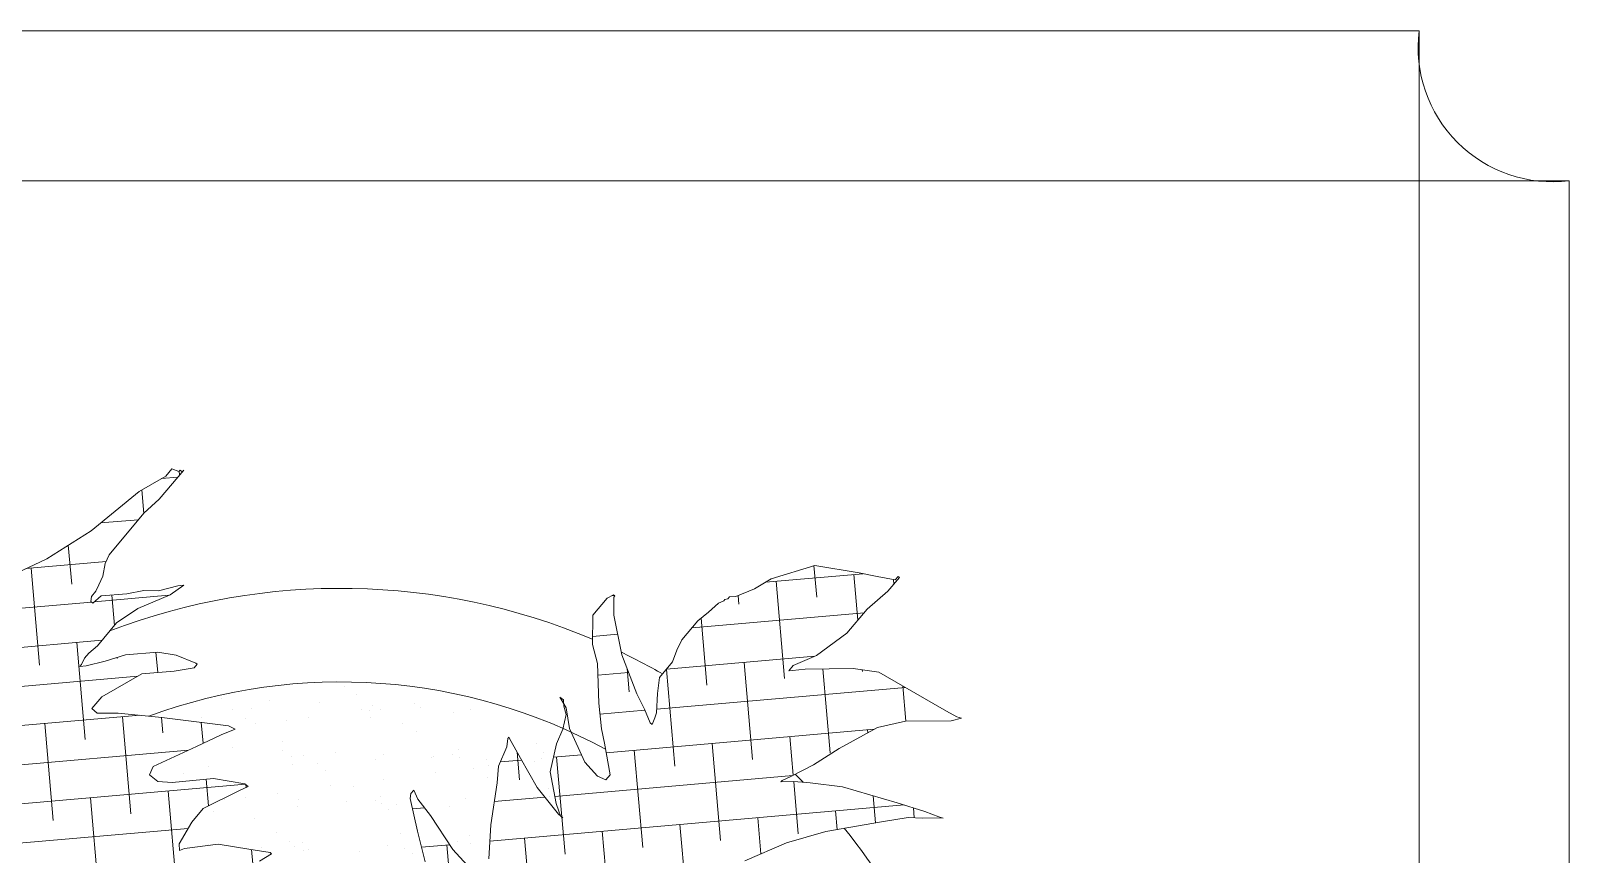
# Model space of a CAD drawing. Header units: millimetres. Extents: x 2331 to 3574, y 1237 to 2094.
# Drawn here: x 2476.77 to 2515.23, y 1957.2 to 1977.8 of the extents above; entities that cross this region are included whole.
import ezdxf

# ---------------------------------------------------------------- set-up
doc = ezdxf.new("R2010")
doc.units = ezdxf.units.MM
doc.layers.add('A-FURN', color=2, linetype='Continuous', lineweight=18)

msp = doc.modelspace()

# ---------------------------------------------------------------- linework, layer by layer
at = {"layer": 'A-FURN'}
for p, q in [((2511.48, 1977.797), (2458.98, 1977.797)), ((2511.48, 1917.797), (2511.48, 1977.797)), ((2515.23, 1974.047), (2455.23, 1974.047)), ((2515.23, 1921.547), (2515.23, 1974.047)), ((2480.149, 1966.661), (2480.297, 1966.839)), ((2480.297, 1966.839), (2480.472, 1966.772)), ((2479.479, 1966.276), (2480.149, 1966.661)), ((2480.593, 1966.812), (2479.978, 1966.08)), ((2480.444, 1966.635), (2480.041, 1966.6)), ((2480.472, 1966.772), (2480.502, 1966.808)), ((2480.482, 1966.783), (2480.49, 1966.69)), ((2480.502, 1966.808), (2480.553, 1966.765)), ((2480.553, 1966.765), (2480.593, 1966.812)), ((2478.277, 1965.291), (2479.479, 1966.276)), ((2479.544, 1966.314), (2479.595, 1965.727)), ((2479.978, 1966.08), (2479.6, 1965.732)), ((2479.6, 1965.732), (2478.727, 1964.692)), ((2477.169, 1964.59), (2478.277, 1965.291)), ((2479.464, 1965.57), (2478.517, 1965.487)), ((2477.708, 1964.931), (2477.793, 1963.956)), ((2476.553, 1964.302), (2477.169, 1964.59)), ((2478.651, 1964.52), (2476.644, 1964.345)), ((2478.727, 1964.692), (2478.629, 1964.472)), ((2476.779, 1964.357), (2476.992, 1961.928)), ((2478.569, 1964.16), (2478.472, 1963.94)), ((2478.629, 1964.472), (2478.569, 1964.16)), ((2497.578, 1964.219), (2495.141, 1964.006)), ((2496.371, 1964.426), (2495.282, 1964.092)), ((2496.348, 1964.42), (2496.417, 1963.628)), ((2497.483, 1964.238), (2496.371, 1964.426)), ((2497.346, 1964.199), (2497.446, 1963.059)), ((2497.927, 1964.148), (2497.483, 1964.238)), ((2498.38, 1964.069), (2497.927, 1964.148)), ((2498.45, 1964.152), (2498.38, 1964.069)), ((2498.484, 1964.124), (2498.45, 1964.152)), ((2478.396, 1963.782), (2478.287, 1963.652)), ((2478.472, 1963.94), (2478.396, 1963.782)), ((2479.175, 1963.712), (2479.597, 1963.802)), ((2479.597, 1963.802), (2479.965, 1963.794)), ((2479.965, 1963.794), (2480.443, 1963.917)), ((2480.598, 1963.929), (2480.255, 1963.692)), ((2480.443, 1963.917), (2480.598, 1963.929)), ((2494.866, 1963.837), (2494.392, 1963.65)), ((2495.282, 1964.092), (2494.866, 1963.837)), ((2495.404, 1964.029), (2495.616, 1961.6)), ((2497.675, 1963.332), (2498.196, 1963.781)), ((2498.196, 1963.781), (2498.484, 1964.124)), ((2498.336, 1964.077), (2498.346, 1963.959)), ((2478.288, 1963.51), (2475.05, 1963.227)), ((2478.287, 1963.652), (2478.269, 1963.527)), ((2478.269, 1963.527), (2478.32, 1963.484)), ((2478.32, 1963.484), (2478.532, 1963.668)), ((2480.225, 1963.679), (2478.356, 1963.516)), ((2478.532, 1963.668), (2479.175, 1963.712)), ((2478.795, 1963.686), (2478.862, 1962.926)), ((2480.255, 1963.692), (2479.444, 1963.346)), ((2491.18, 1963.607), (2490.823, 1963.181)), ((2491.34, 1963.694), (2491.18, 1963.607)), ((2491.363, 1963.675), (2491.295, 1963.669)), ((2491.374, 1963.666), (2491.34, 1963.694)), ((2491.344, 1963.63), (2491.374, 1963.666)), ((2491.346, 1963.185), (2491.344, 1963.63)), ((2493.965, 1963.485), (2493.713, 1963.254)), ((2494.095, 1963.537), (2493.965, 1963.485)), ((2494.125, 1963.573), (2494.095, 1963.537)), ((2494.198, 1963.592), (2494.125, 1963.573)), ((2494.238, 1963.639), (2494.198, 1963.592)), ((2494.238, 1963.639), (2494.198, 1963.592)), ((2494.198, 1963.592), (2494.238, 1963.639)), ((2494.392, 1963.65), (2494.238, 1963.639)), ((2494.456, 1963.676), (2494.475, 1963.458)), ((2478.912, 1962.987), (2478.436, 1962.419)), ((2479.444, 1963.346), (2478.912, 1962.987)), ((2490.823, 1963.181), (2490.812, 1962.446)), ((2491.55, 1962.189), (2491.346, 1963.185)), ((2493.444, 1963.036), (2493.047, 1962.564)), ((2497.6, 1963.242), (2493.301, 1962.866)), ((2493.713, 1963.254), (2493.444, 1963.036)), ((2493.527, 1963.104), (2493.674, 1961.431)), ((2497.169, 1962.729), (2497.675, 1963.332)), ((2491.445, 1962.704), (2490.815, 1962.649)), ((2496.415, 1962.174), (2497.169, 1962.729)), ((2478.55, 1962.554), (2474.173, 1962.171)), ((2477.92, 1962.499), (2478.133, 1960.071)), ((2478.224, 1962.235), (2478.115, 1962.105)), ((2478.436, 1962.419), (2478.224, 1962.235)), ((2479.14, 1962.191), (2479.947, 1962.259)), ((2479.899, 1962.255), (2479.944, 1961.744)), ((2479.947, 1962.259), (2480.401, 1962.181)), ((2490.812, 1962.446), (2490.939, 1961.977)), ((2492.92, 1962.308), (2492.816, 1962.013)), ((2493.047, 1962.564), (2492.92, 1962.308)), ((2478.04, 1961.947), (2478, 1961.899)), ((2478, 1961.899), (2478.154, 1961.911)), ((2478.115, 1962.105), (2478.04, 1961.947)), ((2478.154, 1961.911), (2478.632, 1962.034)), ((2478.632, 1962.034), (2479.14, 1962.191)), ((2478.932, 1962.127), (2478.934, 1962.098)), ((2480.854, 1961.861), (2480.352, 1961.778)), ((2480.401, 1962.181), (2480.899, 1961.984)), ((2480.933, 1961.955), (2480.854, 1961.861)), ((2480.899, 1961.984), (2480.933, 1961.955)), ((2490.939, 1961.977), (2490.971, 1960.984)), ((2491.917, 1961.217), (2491.55, 1962.189)), ((2491.68, 1961.844), (2491.731, 1961.261)), ((2492.816, 1962.013), (2492.489, 1961.623)), ((2492.66, 1961.827), (2492.872, 1959.403)), ((2496.372, 1962.156), (2492.664, 1961.832)), ((2494.602, 1962.001), (2494.815, 1959.573)), ((2495.719, 1961.792), (2495.828, 1961.922)), ((2496.128, 1961.832), (2495.809, 1961.797)), ((2495.828, 1961.922), (2496.415, 1962.174)), ((2497.328, 1961.852), (2496.128, 1961.832)), ((2496.574, 1961.839), (2496.757, 1959.743)), ((2497.969, 1961.756), (2497.328, 1961.852)), ((2479.445, 1961.654), (2474.465, 1961.218)), ((2479.545, 1961.711), (2478.546, 1961.139)), ((2480.352, 1961.778), (2479.545, 1961.711)), ((2491.716, 1961.749), (2490.948, 1961.681)), ((2492.489, 1961.623), (2492.44, 1961.221)), ((2495.809, 1961.797), (2495.719, 1961.792)), ((2497.555, 1961.818), (2497.559, 1961.77)), ((2499.333, 1960.974), (2497.969, 1961.756)), ((2478.546, 1961.139), (2478.298, 1960.844)), ((2481.548, 1961.096), (2481.548, 1961.096)), ((2484.623, 1961.401), (2484.623, 1961.401)), ((2484.913, 1961.188), (2484.913, 1961.188)), ((2490.151, 1960.866), (2490, 1961.134)), ((2490, 1961.134), (2490.085, 1961.063)), ((2490.085, 1961.063), (2490.1, 1960.909)), ((2492.113, 1960.831), (2491.917, 1961.217)), ((2492.44, 1961.221), (2492.412, 1960.741)), ((2498.634, 1961.375), (2492.417, 1960.831)), ((2498.569, 1961.413), (2498.646, 1960.528)), ((2479.499, 1960.68), (2475.187, 1960.303)), ((2478.298, 1960.844), (2478.433, 1960.73)), ((2478.433, 1960.73), (2478.957, 1960.734)), ((2478.957, 1960.734), (2480.048, 1960.624)), ((2481.805, 1960.822), (2481.805, 1960.822)), ((2482.276, 1960.845), (2482.276, 1960.845)), ((2482.732, 1961.044), (2482.732, 1961.044)), ((2483.999, 1960.989), (2483.999, 1960.989)), ((2485.03, 1960.816), (2485.03, 1960.816)), ((2485.23, 1960.809), (2485.23, 1960.809)), ((2485.324, 1960.931), (2485.324, 1960.931)), ((2485.524, 1960.827), (2485.524, 1960.827)), ((2486.354, 1960.969), (2486.354, 1960.969)), ((2486.508, 1960.879), (2486.508, 1960.879)), ((2487.346, 1960.739), (2487.346, 1960.739)), ((2487.774, 1960.824), (2487.774, 1960.824)), ((2490.156, 1960.701), (2490.073, 1960.327)), ((2490.1, 1960.909), (2490.156, 1960.701)), ((2490.237, 1960.35), (2490.151, 1960.866)), ((2490.971, 1960.984), (2491.039, 1960.342)), ((2492.123, 1960.806), (2491, 1960.707)), ((2492.258, 1960.488), (2492.113, 1960.831)), ((2492.412, 1960.741), (2492.367, 1960.618)), ((2499.661, 1960.78), (2499.333, 1960.974)), ((2499.921, 1960.642), (2499.661, 1960.78)), ((2477.119, 1960.472), (2477.332, 1958.043)), ((2479.062, 1960.641), (2479.274, 1958.213)), ((2480.042, 1960.625), (2480.075, 1960.241)), ((2480.048, 1960.624), (2480.78, 1960.534)), ((2480.78, 1960.534), (2481.717, 1960.412)), ((2481.031, 1960.501), (2481.077, 1959.977)), ((2481.041, 1960.625), (2481.041, 1960.625)), ((2481.882, 1960.334), (2481.528, 1960.187)), ((2481.717, 1960.412), (2481.882, 1960.334)), ((2482.15, 1960.602), (2482.15, 1960.602)), ((2482.393, 1960.473), (2482.393, 1960.473)), ((2483.157, 1960.555), (2483.157, 1960.555)), ((2483.718, 1960.626), (2483.718, 1960.626)), ((2485.256, 1960.616), (2485.256, 1960.616)), ((2486.064, 1960.483), (2486.064, 1960.483)), ((2490.073, 1960.327), (2489.91, 1959.96)), ((2490.623, 1959.503), (2490.237, 1960.35)), ((2491.039, 1960.342), (2491.11, 1959.98)), ((2497.85, 1960.328), (2491.155, 1959.742)), ((2492.308, 1960.445), (2492.258, 1960.488)), ((2492.367, 1960.618), (2492.308, 1960.445)), ((2496.976, 1959.851), (2497.936, 1960.375)), ((2497.686, 1960.313), (2497.692, 1960.242)), ((2497.936, 1960.375), (2498.641, 1960.528)), ((2498.641, 1960.528), (2499.778, 1960.541)), ((2499.778, 1960.541), (2500.035, 1960.607)), ((2500.035, 1960.607), (2499.921, 1960.642)), ((2481.528, 1960.187), (2480.911, 1959.9)), ((2483.052, 1960.028), (2483.052, 1960.028)), ((2486.409, 1960.263), (2486.409, 1960.263)), ((2488.695, 1960.094), (2488.67, 1959.893)), ((2488.725, 1960.13), (2488.695, 1960.094)), ((2488.78, 1960.023), (2488.725, 1960.13)), ((2489.009, 1959.609), (2488.78, 1960.023)), ((2489.413, 1959.973), (2489.413, 1959.973)), ((2489.91, 1959.96), (2489.758, 1959.263)), ((2491.11, 1959.98), (2491.257, 1959.192)), ((2493.801, 1959.974), (2494.013, 1957.545)), ((2495.744, 1960.144), (2495.828, 1959.177)), ((2480.711, 1959.807), (2474.542, 1959.267)), ((2480.911, 1959.9), (2479.828, 1959.399)), ((2481.804, 1959.861), (2481.804, 1959.861)), ((2483.07, 1959.806), (2483.07, 1959.806)), ((2483.277, 1959.642), (2483.277, 1959.642)), ((2483.591, 1959.684), (2483.591, 1959.684)), ((2484.395, 1959.748), (2484.395, 1959.748)), ((2485.393, 1959.572), (2485.393, 1959.572)), ((2485.58, 1959.696), (2485.58, 1959.696)), ((2486.776, 1959.63), (2486.776, 1959.63)), ((2486.846, 1959.641), (2486.846, 1959.641)), ((2487.31, 1959.689), (2487.31, 1959.689)), ((2487.466, 1959.827), (2487.466, 1959.827)), ((2487.492, 1959.633), (2487.492, 1959.633)), ((2488.171, 1959.583), (2488.171, 1959.583)), ((2488.67, 1959.893), (2488.462, 1959.404)), ((2489.039, 1959.557), (2488.507, 1959.51)), ((2488.926, 1959.759), (2488.987, 1959.063)), ((2489.431, 1958.873), (2489.009, 1959.609)), ((2489.355, 1959.531), (2489.355, 1959.531)), ((2489.53, 1959.601), (2489.53, 1959.601)), ((2489.583, 1959.756), (2489.583, 1959.756)), ((2490.539, 1959.688), (2489.837, 1959.627)), ((2489.916, 1959.634), (2490.128, 1957.205)), ((2491.858, 1959.804), (2492.071, 1957.375)), ((2496.341, 1959.437), (2496.976, 1959.851)), ((2479.828, 1959.399), (2479.74, 1959.191)), ((2479.74, 1959.191), (2479.943, 1959.021)), ((2480.579, 1959.229), (2480.579, 1959.229)), ((2481.204, 1959.388), (2481.204, 1959.388)), ((2483.302, 1959.449), (2483.302, 1959.449)), ((2483.936, 1959.464), (2483.936, 1959.464)), ((2484.14, 1959.287), (2484.14, 1959.287)), ((2486.894, 1959.258), (2486.894, 1959.258)), ((2487.85, 1959.346), (2487.85, 1959.346)), ((2488.218, 1959.411), (2488.218, 1959.411)), ((2488.462, 1959.404), (2488.43, 1958.987)), ((2489.758, 1959.263), (2489.905, 1958.475)), ((2495.817, 1959.171), (2489.872, 1958.651)), ((2490.939, 1959.157), (2490.623, 1959.503)), ((2491.148, 1959.062), (2490.939, 1959.157)), ((2491.257, 1959.192), (2491.148, 1959.062)), ((2495.554, 1959.05), (2495.788, 1959.157)), ((2495.788, 1959.157), (2496.341, 1959.437)), ((2482.136, 1958.953), (2475.108, 1958.338)), ((2479.943, 1959.021), (2480.302, 1959.001)), ((2480.203, 1958.784), (2480.415, 1956.356)), ((2480.302, 1959.001), (2481.337, 1959.1)), ((2481.971, 1958.789), (2481.081, 1958.348)), ((2481.156, 1959.082), (2481.214, 1958.413)), ((2481.337, 1959.1), (2482.12, 1958.966)), ((2482.204, 1958.895), (2481.971, 1958.789)), ((2482.12, 1958.966), (2482.204, 1958.895)), ((2482.146, 1958.944), (2482.153, 1958.872)), ((2484.257, 1958.915), (2484.257, 1958.915)), ((2484.838, 1958.89), (2484.838, 1958.89)), ((2485.581, 1959.068), (2485.581, 1959.068)), ((2486.343, 1958.805), (2486.274, 1958.723)), ((2486.443, 1958.58), (2486.343, 1958.805)), ((2488.195, 1959.126), (2488.195, 1959.126)), ((2488.43, 1958.987), (2488.268, 1957.935)), ((2489.965, 1958.203), (2489.431, 1958.873)), ((2489.703, 1958.844), (2489.703, 1958.844)), ((2495.525, 1959.015), (2495.554, 1959.05)), ((2495.85, 1959.024), (2495.525, 1959.015)), ((2495.842, 1959.024), (2495.956, 1957.715)), ((2496.253, 1958.988), (2495.85, 1959.024)), ((2497.065, 1958.89), (2496.253, 1958.988)), ((2498.431, 1958.489), (2497.065, 1958.89)), ((2478.26, 1958.614), (2478.473, 1956.186)), ((2481.621, 1958.572), (2481.621, 1958.572)), ((2482.142, 1958.623), (2482.142, 1958.623)), ((2482.945, 1958.725), (2482.945, 1958.725)), ((2483.44, 1958.405), (2483.44, 1958.405)), ((2483.467, 1958.565), (2483.467, 1958.565)), ((2484.651, 1958.513), (2484.651, 1958.513)), ((2485.377, 1958.547), (2485.377, 1958.547)), ((2485.513, 1958.659), (2485.513, 1958.659)), ((2485.539, 1958.466), (2485.539, 1958.466)), ((2485.917, 1958.458), (2485.917, 1958.458)), ((2486.274, 1958.723), (2486.255, 1958.597)), ((2486.255, 1958.597), (2486.436, 1957.781)), ((2486.611, 1958.366), (2486.312, 1958.34)), ((2486.763, 1958.171), (2486.443, 1958.58)), ((2487.242, 1958.4), (2487.242, 1958.4)), ((2487.629, 1958.589), (2487.629, 1958.589)), ((2498.601, 1958.436), (2488.246, 1957.53)), ((2489.625, 1958.629), (2488.358, 1958.519)), ((2489.728, 1958.65), (2489.728, 1958.65)), ((2489.905, 1958.475), (2489.971, 1958.278)), ((2497.83, 1958.665), (2497.889, 1957.991)), ((2499.118, 1958.275), (2498.431, 1958.489)), ((2480.794, 1958.005), (2480.482, 1957.461)), ((2481.081, 1958.348), (2480.794, 1958.005)), ((2481.349, 1958.282), (2481.349, 1958.282)), ((2482.365, 1958.091), (2482.365, 1958.091)), ((2485.723, 1958.327), (2485.723, 1958.327)), ((2487.32, 1957.321), (2486.763, 1958.171)), ((2490.067, 1958.117), (2489.965, 1958.203)), ((2489.971, 1958.278), (2490.016, 1958.16)), ((2490.016, 1958.16), (2490.067, 1958.117)), ((2494.942, 1958.116), (2495.021, 1957.214)), ((2496.646, 1957.772), (2498.035, 1958.016)), ((2496.885, 1958.286), (2496.925, 1957.821)), ((2498.035, 1958.016), (2498.701, 1958.122)), ((2498.701, 1958.122), (2499.06, 1958.103)), ((2498.835, 1958.363), (2498.857, 1958.114)), ((2499.06, 1958.103), (2499.502, 1958.114)), ((2499.468, 1958.142), (2499.118, 1958.275)), ((2499.583, 1958.107), (2499.468, 1958.142)), ((2499.502, 1958.114), (2499.583, 1958.107)), ((2480.704, 1957.849), (2476.19, 1957.454)), ((2482.905, 1957.748), (2482.905, 1957.748)), ((2486.003, 1957.729), (2486.003, 1957.729)), ((2486.436, 1957.781), (2486.63, 1957.014)), ((2487.75, 1957.677), (2487.75, 1957.677)), ((2488.268, 1957.935), (2488.222, 1957.088)), ((2489.114, 1957.606), (2489.327, 1955.178)), ((2491.057, 1957.776), (2491.269, 1955.348)), ((2493, 1957.946), (2493.212, 1955.518)), ((2495.661, 1957.491), (2496.646, 1957.772)), ((2480.482, 1957.461), (2480.487, 1957.296)), ((2480.487, 1957.296), (2480.617, 1957.347)), ((2480.617, 1957.347), (2481.454, 1957.451)), ((2481.214, 1957.44), (2481.214, 1957.44)), ((2481.454, 1957.451), (2482.22, 1957.331)), ((2482.22, 1957.331), (2482.754, 1957.246)), ((2482.288, 1957.32), (2482.319, 1956.966)), ((2482.788, 1957.217), (2482.485, 1957.028)), ((2482.538, 1957.382), (2482.538, 1957.382)), ((2482.754, 1957.246), (2482.788, 1957.217)), ((2483.25, 1957.528), (2483.25, 1957.528)), ((2483.367, 1957.386), (2483.367, 1957.386)), ((2483.56, 1957.492), (2483.56, 1957.492)), ((2483.586, 1957.299), (2483.586, 1957.299)), ((2483.723, 1957.33), (2483.723, 1957.33)), ((2484.989, 1957.275), (2484.989, 1957.275)), ((2485.676, 1957.422), (2485.676, 1957.422)), ((2486.121, 1957.357), (2486.121, 1957.357)), ((2486.314, 1957.217), (2486.314, 1957.217)), ((2487.241, 1957.442), (2486.537, 1957.381)), ((2487.172, 1957.436), (2487.384, 1955.008)), ((2487.861, 1956.727), (2487.32, 1957.321)), ((2487.445, 1957.51), (2487.445, 1957.51)), ((2487.775, 1957.483), (2487.775, 1957.483)), ((2494.617, 1957.038), (2495.661, 1957.491))]:
    msp.add_line(p, q, dxfattribs=at)
for centre, radius, start, end in [((2514.812, 1977.379), 3.359, 172.8594, 277.1406), ((2484.517, 1947.651), 16.202, 67.1297, 110.8576), ((2484.517, 1947.651), 16.202, 60.2192, 64.3277), ((2484.517, 1947.651), 13.862, 61.4681, 110.24), ((2484.517, 1947.651), 16.202, 44.4825, 45.4761), ((2484.517, 1947.651), 16.202, 12.6062, 39.0228)]:
    msp.add_arc(centre, radius, start, end, dxfattribs=at)

doc.saveas('drawing.dxf')
